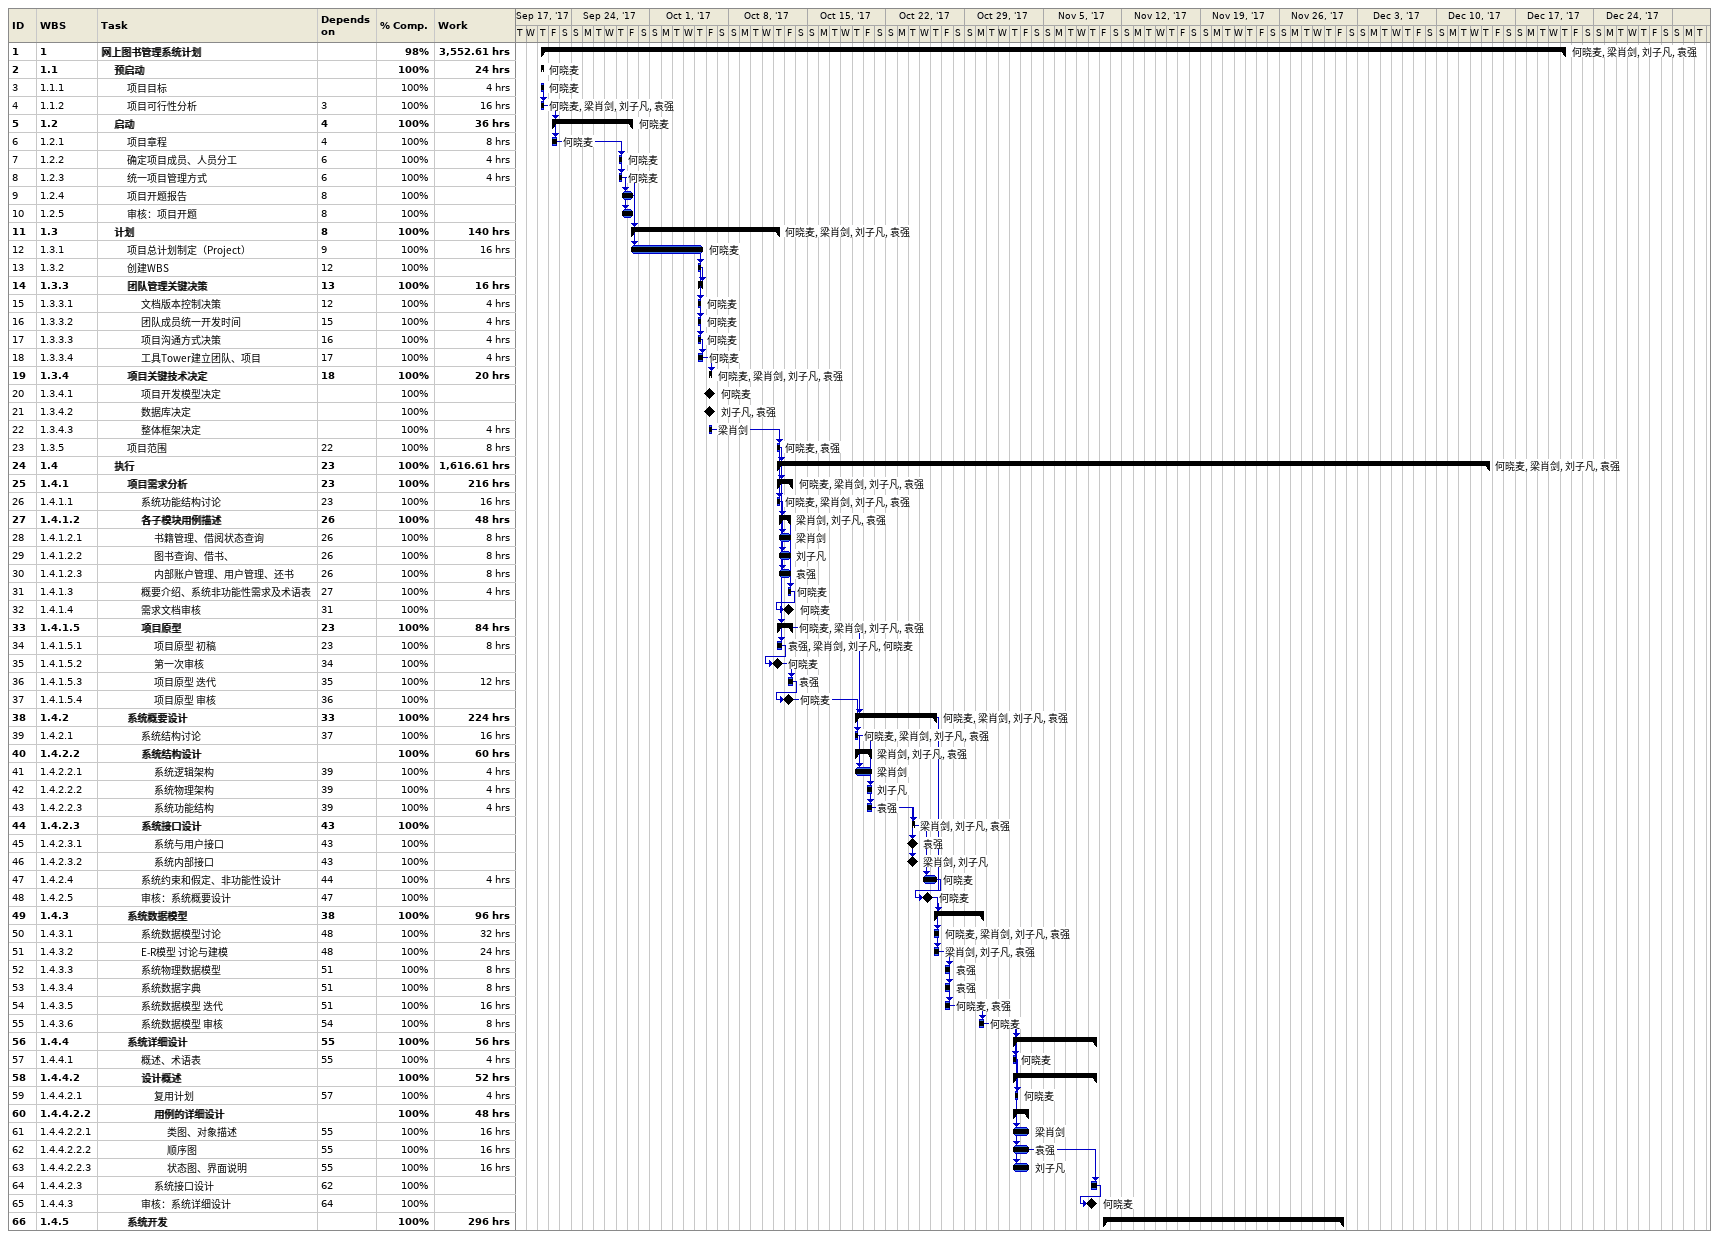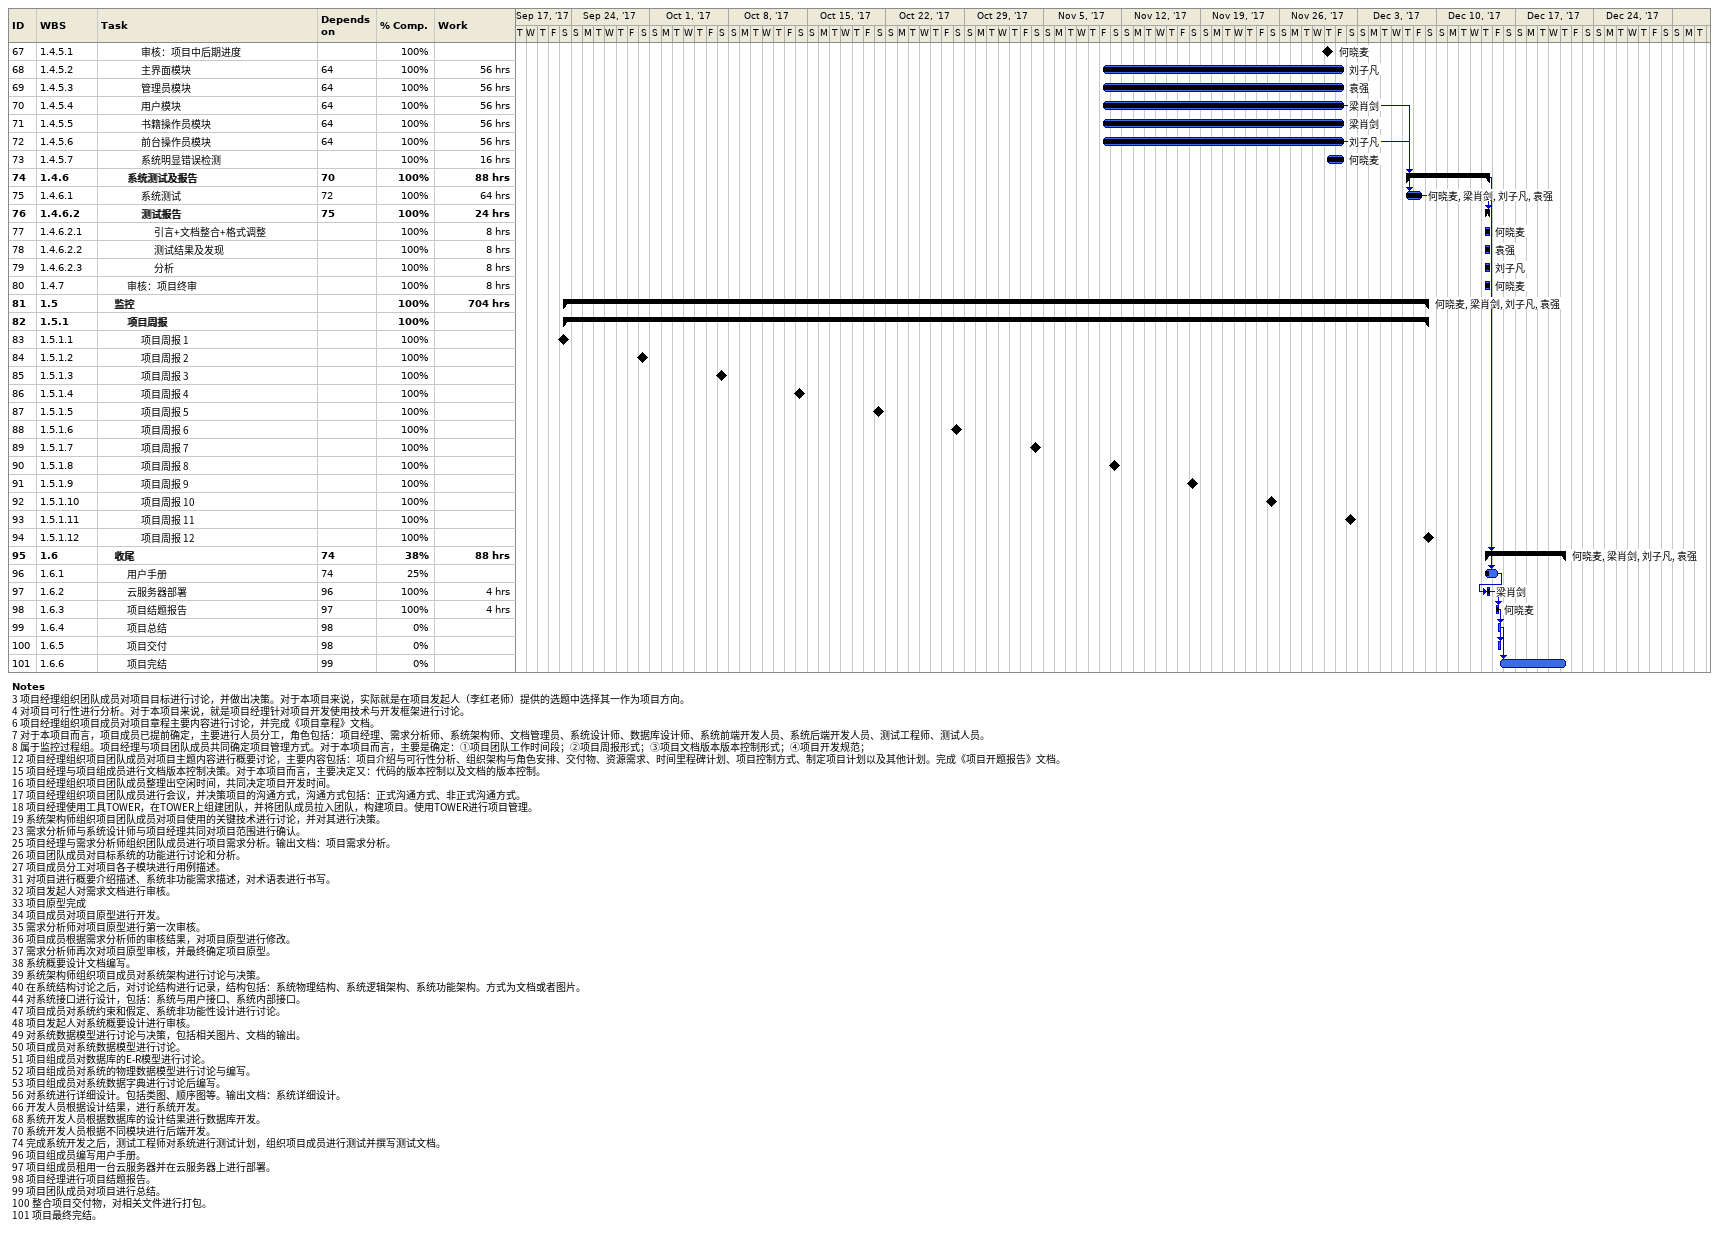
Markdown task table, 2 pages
| ID | WBS | Task | Start | Finish | Predecessors | Resources | % complete | Work (h) |
|---|---|---|---|---|---|---|---|---|
| 1 | 1 | **网上图书管理系统计划** | 2017-09-21 | 2017-12-21 |  | 何晓麦, 梁肖剑, 刘子凡, 袁强 | 98 | 3552.61 |
| 2 | 1.1 | **预启动** | 2017-09-21 | 2017-09-21 |  | 何晓麦 | 100 | 24 |
| 3 | 1.1.1 | 项目目标 | 2017-09-21 | 2017-09-21 |  | 何晓麦 | 100 | 4 |
| 4 | 1.1.2 | 项目可行性分析 | 2017-09-21 | 2017-09-21 | 3 | 何晓麦, 梁肖剑, 刘子凡, 袁强 | 100 | 16 |
| 5 | 1.2 | **启动** | 2017-09-22 | 2017-09-29 | 4 | 何晓麦 | 100 | 36 |
| 6 | 1.2.1 | 项目章程 | 2017-09-22 | 2017-09-22 | 4 | 何晓麦 | 100 | 8 |
| 7 | 1.2.2 | 确定项目成员、人员分工 | 2017-09-28 | 2017-09-28 | 6 | 何晓麦 | 100 | 4 |
| 8 | 1.2.3 | 统一项目管理方式 | 2017-09-28 | 2017-09-28 | 6 | 何晓麦 | 100 | 4 |
| 9 | 1.2.4 | 项目开题报告 | 2017-09-28 | 2017-09-29 | 8 |  | 100 |  |
| 10 | 1.2.5 | 审核：项目开题 | 2017-09-28 | 2017-09-29 | 8 |  | 100 |  |
| 11 | 1.3 | **计划** | 2017-09-29 | 2017-10-12 | 8 | 何晓麦, 梁肖剑, 刘子凡, 袁强 | 100 | 140 |
| 12 | 1.3.1 | 项目总计划制定（Project） | 2017-09-29 | 2017-10-05 | 9 | 何晓麦 | 100 | 16 |
| 13 | 1.3.2 | 创建WBS | 2017-10-05 | 2017-10-05 | 12 |  | 100 |  |
| 14 | 1.3.3 | **团队管理关键决策** | 2017-10-05 | 2017-10-05 | 13 |  | 100 | 16 |
| 15 | 1.3.3.1 | 文档版本控制决策 | 2017-10-05 | 2017-10-05 | 12 | 何晓麦 | 100 | 4 |
| 16 | 1.3.3.2 | 团队成员统一开发时间 | 2017-10-05 | 2017-10-05 | 15 | 何晓麦 | 100 | 4 |
| 17 | 1.3.3.3 | 项目沟通方式决策 | 2017-10-05 | 2017-10-05 | 16 | 何晓麦 | 100 | 4 |
| 18 | 1.3.3.4 | 工具Tower建立团队、项目 | 2017-10-05 | 2017-10-05 | 17 | 何晓麦 | 100 | 4 |
| 19 | 1.3.4 | **项目关键技术决定** | 2017-10-06 | 2017-10-06 | 18 | 何晓麦, 梁肖剑, 刘子凡, 袁强 | 100 | 20 |
| 20 | 1.3.4.1 | 项目开发模型决定 (milestone) | 2017-10-06 | 2017-10-06 |  | 何晓麦 | 100 |  |
| 21 | 1.3.4.2 | 数据库决定 (milestone) | 2017-10-06 | 2017-10-06 |  | 刘子凡, 袁强 | 100 |  |
| 22 | 1.3.4.3 | 整体框架决定 | 2017-10-06 | 2017-10-06 |  | 梁肖剑 | 100 | 4 |
| 23 | 1.3.5 | 项目范围 | 2017-10-12 | 2017-10-12 | 22 | 何晓麦, 袁强 | 100 | 8 |
| 24 | 1.4 | **执行** | 2017-10-12 | 2017-12-14 | 23 | 何晓麦, 梁肖剑, 刘子凡, 袁强 | 100 | 1616.61 |
| 25 | 1.4.1 | **项目需求分析** | 2017-10-12 | 2017-10-13 | 23 | 何晓麦, 梁肖剑, 刘子凡, 袁强 | 100 | 216 |
| 26 | 1.4.1.1 | 系统功能结构讨论 | 2017-10-12 | 2017-10-12 | 23 | 何晓麦, 梁肖剑, 刘子凡, 袁强 | 100 | 16 |
| 27 | 1.4.1.2 | **各子模块用例描述** | 2017-10-12 | 2017-10-13 | 26 | 梁肖剑, 刘子凡, 袁强 | 100 | 48 |
| 28 | 1.4.1.2.1 | 书籍管理、借阅状态查询 | 2017-10-12 | 2017-10-13 | 26 | 梁肖剑 | 100 | 8 |
| 29 | 1.4.1.2.2 | 图书查询、借书、 | 2017-10-12 | 2017-10-13 | 26 | 刘子凡 | 100 | 8 |
| 30 | 1.4.1.2.3 | 内部账户管理、用户管理、还书 | 2017-10-12 | 2017-10-13 | 26 | 袁强 | 100 | 8 |
| 31 | 1.4.1.3 | 概要介绍、系统非功能性需求及术语表 | 2017-10-13 | 2017-10-13 | 27 | 何晓麦 | 100 | 4 |
| 32 | 1.4.1.4 | 需求文档审核 (milestone) | 2017-10-13 | 2017-10-13 | 31 | 何晓麦 | 100 |  |
| 33 | 1.4.1.5 | **项目原型** | 2017-10-12 | 2017-10-13 | 23 | 何晓麦, 梁肖剑, 刘子凡, 袁强 | 100 | 84 |
| 34 | 1.4.1.5.1 | 项目原型 初稿 | 2017-10-12 | 2017-10-12 | 23 | 袁强, 梁肖剑, 刘子凡, 何晓麦 | 100 | 8 |
| 35 | 1.4.1.5.2 | 第一次审核 (milestone) | 2017-10-12 | 2017-10-12 | 34 | 何晓麦 | 100 |  |
| 36 | 1.4.1.5.3 | 项目原型 迭代 | 2017-10-13 | 2017-10-13 | 35 | 袁强 | 100 | 12 |
| 37 | 1.4.1.5.4 | 项目原型 审核 (milestone) | 2017-10-13 | 2017-10-13 | 36 | 何晓麦 | 100 |  |
| 38 | 1.4.2 | **系统概要设计** | 2017-10-19 | 2017-10-26 | 33 | 何晓麦, 梁肖剑, 刘子凡, 袁强 | 100 | 224 |
| 39 | 1.4.2.1 | 系统结构讨论 | 2017-10-19 | 2017-10-19 | 37 | 何晓麦, 梁肖剑, 刘子凡, 袁强 | 100 | 16 |
| 40 | 1.4.2.2 | **系统结构设计** | 2017-10-19 | 2017-10-20 |  | 梁肖剑, 刘子凡, 袁强 | 100 | 60 |
| 41 | 1.4.2.2.1 | 系统逻辑架构 | 2017-10-19 | 2017-10-20 | 39 | 梁肖剑 | 100 | 4 |
| 42 | 1.4.2.2.2 | 系统物理架构 | 2017-10-20 | 2017-10-20 | 39 | 刘子凡 | 100 | 4 |
| 43 | 1.4.2.2.3 | 系统功能结构 | 2017-10-20 | 2017-10-20 | 39 | 袁强 | 100 | 4 |
| 44 | 1.4.2.3 | **系统接口设计** | 2017-10-24 | 2017-10-24 | 43 | 梁肖剑, 刘子凡, 袁强 | 100 |  |
| 45 | 1.4.2.3.1 | 系统与用户接口 (milestone) | 2017-10-24 | 2017-10-24 | 43 | 袁强 | 100 |  |
| 46 | 1.4.2.3.2 | 系统内部接口 (milestone) | 2017-10-24 | 2017-10-24 | 43 | 梁肖剑, 刘子凡 | 100 |  |
| 47 | 1.4.2.4 | 系统约束和假定、非功能性设计 | 2017-10-25 | 2017-10-26 | 44 | 何晓麦 | 100 | 4 |
| 48 | 1.4.2.5 | 审核：系统概要设计 (milestone) | 2017-10-25 | 2017-10-25 | 47 | 何晓麦 | 100 |  |
| 49 | 1.4.3 | **系统数据模型** | 2017-10-26 | 2017-10-30 | 38 |  | 100 | 96 |
| 50 | 1.4.3.1 | 系统数据模型讨论 | 2017-10-26 | 2017-10-26 | 48 | 何晓麦, 梁肖剑, 刘子凡, 袁强 | 100 | 32 |
| 51 | 1.4.3.2 | E-R模型 讨论与建模 | 2017-10-26 | 2017-10-26 | 48 | 梁肖剑, 刘子凡, 袁强 | 100 | 24 |
| 52 | 1.4.3.3 | 系统物理数据模型 | 2017-10-27 | 2017-10-27 | 51 | 袁强 | 100 | 8 |
| 53 | 1.4.3.4 | 系统数据字典 | 2017-10-27 | 2017-10-27 | 51 | 袁强 | 100 | 8 |
| 54 | 1.4.3.5 | 系统数据模型 迭代 | 2017-10-27 | 2017-10-27 | 51 | 何晓麦, 袁强 | 100 | 16 |
| 55 | 1.4.3.6 | 系统数据模型 审核 | 2017-10-30 | 2017-10-30 | 54 | 何晓麦 | 100 | 8 |
| 56 | 1.4.4 | **系统详细设计** | 2017-11-02 | 2017-11-09 | 55 |  | 100 | 56 |
| 57 | 1.4.4.1 | 概述、术语表 | 2017-11-02 | 2017-11-02 | 55 | 何晓麦 | 100 | 4 |
| 58 | 1.4.4.2 | **设计概述** | 2017-11-02 | 2017-11-09 |  |  | 100 | 52 |
| 59 | 1.4.4.2.1 | 复用计划 | 2017-11-02 | 2017-11-02 | 57 | 何晓麦 | 100 | 4 |
| 60 | 1.4.4.2.2 | **用例的详细设计** | 2017-11-02 | 2017-11-03 |  |  | 100 | 48 |
| 61 | 1.4.4.2.2.1 | 类图、对象描述 | 2017-11-02 | 2017-11-03 | 55 | 梁肖剑 | 100 | 16 |
| 62 | 1.4.4.2.2.2 | 顺序图 | 2017-11-02 | 2017-11-03 | 55 | 袁强 | 100 | 16 |
| 63 | 1.4.4.2.2.3 | 状态图、界面说明 | 2017-11-02 | 2017-11-03 | 55 | 刘子凡 | 100 | 16 |
| 64 | 1.4.4.2.3 | 系统接口设计 | 2017-11-09 | 2017-11-09 | 62 |  | 100 |  |
| 65 | 1.4.4.3 | 审核：系统详细设计 (milestone) | 2017-11-09 | 2017-11-09 | 64 | 何晓麦 | 100 |  |
| 66 | 1.4.5 | **系统开发** | 2017-11-10 | 2017-12-01 |  |  | 100 | 296 |
| 67 | 1.4.5.1 | 审核：项目中后期进度 (milestone) | 2017-11-30 | 2017-11-30 |  | 何晓麦 | 100 |  |
| 68 | 1.4.5.2 | 主界面模块 | 2017-11-10 | 2017-12-01 | 64 | 刘子凡 | 100 | 56 |
| 69 | 1.4.5.3 | 管理员模块 | 2017-11-10 | 2017-12-01 | 64 | 袁强 | 100 | 56 |
| 70 | 1.4.5.4 | 用户模块 | 2017-11-10 | 2017-12-01 | 64 | 梁肖剑 | 100 | 56 |
| 71 | 1.4.5.5 | 书籍操作员模块 | 2017-11-10 | 2017-12-01 | 64 | 梁肖剑 | 100 | 56 |
| 72 | 1.4.5.6 | 前台操作员模块 | 2017-11-10 | 2017-12-01 | 64 | 刘子凡 | 100 | 56 |
| 73 | 1.4.5.7 | 系统明显错误检测 | 2017-11-30 | 2017-12-01 |  | 何晓麦 | 100 | 16 |
| 74 | 1.4.6 | **系统测试及报告** | 2017-12-07 | 2017-12-14 | 70 |  | 100 | 88 |
| 75 | 1.4.6.1 | 系统测试 | 2017-12-07 | 2017-12-08 | 72 | 何晓麦, 梁肖剑, 刘子凡, 袁强 | 100 | 64 |
| 76 | 1.4.6.2 | **测试报告** | 2017-12-14 | 2017-12-14 | 75 |  | 100 | 24 |
| 77 | 1.4.6.2.1 | 引言+文档整合+格式调整 | 2017-12-14 | 2017-12-14 |  | 何晓麦 | 100 | 8 |
| 78 | 1.4.6.2.2 | 测试结果及发现 | 2017-12-14 | 2017-12-14 |  | 袁强 | 100 | 8 |
| 79 | 1.4.6.2.3 | 分析 | 2017-12-14 | 2017-12-14 |  | 刘子凡 | 100 | 8 |
| 80 | 1.4.7 | 审核：项目终审 | 2017-12-14 | 2017-12-14 |  | 何晓麦 | 100 | 8 |
| 81 | 1.5 | **监控** | 2017-09-23 | 2017-12-09 |  | 何晓麦, 梁肖剑, 刘子凡, 袁强 | 100 | 704 |
| 82 | 1.5.1 | **项目周报** | 2017-09-23 | 2017-12-09 |  |  | 100 |  |
| 83 | 1.5.1.1 | 项目周报 1 (milestone) | 2017-09-23 | 2017-09-23 |  |  | 100 |  |
| 84 | 1.5.1.2 | 项目周报 2 (milestone) | 2017-09-30 | 2017-09-30 |  |  | 100 |  |
| 85 | 1.5.1.3 | 项目周报 3 (milestone) | 2017-10-07 | 2017-10-07 |  |  | 100 |  |
| 86 | 1.5.1.4 | 项目周报 4 (milestone) | 2017-10-14 | 2017-10-14 |  |  | 100 |  |
| 87 | 1.5.1.5 | 项目周报 5 (milestone) | 2017-10-21 | 2017-10-21 |  |  | 100 |  |
| 88 | 1.5.1.6 | 项目周报 6 (milestone) | 2017-10-28 | 2017-10-28 |  |  | 100 |  |
| 89 | 1.5.1.7 | 项目周报 7 (milestone) | 2017-11-04 | 2017-11-04 |  |  | 100 |  |
| 90 | 1.5.1.8 | 项目周报 8 (milestone) | 2017-11-11 | 2017-11-11 |  |  | 100 |  |
| 91 | 1.5.1.9 | 项目周报 9 (milestone) | 2017-11-18 | 2017-11-18 |  |  | 100 |  |
| 92 | 1.5.1.10 | 项目周报 10 (milestone) | 2017-11-25 | 2017-11-25 |  |  | 100 |  |
| 93 | 1.5.1.11 | 项目周报 11 (milestone) | 2017-12-02 | 2017-12-02 |  |  | 100 |  |
| 94 | 1.5.1.12 | 项目周报 12 (milestone) | 2017-12-09 | 2017-12-09 |  |  | 100 |  |
| 95 | 1.6 | **收尾** | 2017-12-14 | 2017-12-21 | 74 | 何晓麦, 梁肖剑, 刘子凡, 袁强 | 38 | 88 |
| 96 | 1.6.1 | 用户手册 | 2017-12-14 | 2017-12-15 | 74 |  | 25 |  |
| 97 | 1.6.2 | 云服务器部署 | 2017-12-14 | 2017-12-14 | 96 | 梁肖剑 | 100 | 4 |
| 98 | 1.6.3 | 项目结题报告 | 2017-12-15 | 2017-12-15 | 97 | 何晓麦 | 100 | 4 |
| 99 | 1.6.4 | 项目总结 | 2017-12-15 | 2017-12-15 | 98 |  | 0 |  |
| 100 | 1.6.5 | 项目交付 | 2017-12-15 | 2017-12-15 | 98 |  | 0 |  |
| 101 | 1.6.6 | 项目完结 | 2017-12-15 | 2017-12-21 | 99 |  | 0 |  |

Notes
- 3: 项目经理组织团队成员对项目目标进行讨论，并做出决策。对于本项目来说，实际就是在项目发起人（李红老师）提供的选题中选择其一作为项目方向。
- 4: 对项目可行性进行分析。对于本项目来说，就是项目经理针对项目开发使用技术与开发框架进行讨论。
- 6: 项目经理组织项目成员对项目章程主要内容进行讨论，并完成《项目章程》文档。
- 7: 对于本项目而言，项目成员已提前确定，主要进行人员分工，角色包括：项目经理、需求分析师、系统架构师、文档管理员、系统设计师、数据库设计师、系统前端开发人员、系统后端开发人员、测试工程师、测试人员。
- 8: 属于监控过程组。项目经理与项目团队成员共同确定项目管理方式。对于本项目而言，主要是确定：①项目团队工作时间段；②项目周报形式；③项目文档版本版本控制形式；④项目开发规范；
- 12: 项目经理组织项目团队成员对项目主题内容进行概要讨论，主要内容包括：项目介绍与可行性分析、组织架构与角色安排、交付物、资源需求、时间里程碑计划、项目控制方式、制定项目计划以及其他计划。完成《项目开题报告》文档。
- 15: 项目经理与项目组成员进行文档版本控制决策。对于本项目而言，主要决定又：代码的版本控制以及文档的版本控制。
- 16: 项目经理组织项目团队成员整理出空闲时间，共同决定项目开发时间。
- 17: 项目经理组织项目团队成员进行会议，并决策项目的沟通方式，沟通方式包括：正式沟通方式、非正式沟通方式。
- 18: 项目经理使用工具TOWER，在TOWER上组建团队，并将团队成员拉入团队，构建项目。使用TOWER进行项目管理。
- 19: 系统架构师组织项目团队成员对项目使用的关键技术进行讨论，并对其进行决策。
- 23: 需求分析师与系统设计师与项目经理共同对项目范围进行确认。
- 25: 项目经理与需求分析师组织团队成员进行项目需求分析。输出文档：项目需求分析。
- 26: 项目团队成员对目标系统的功能进行讨论和分析。
- 27: 项目成员分工对项目各子模块进行用例描述。
- 31: 对项目进行概要介绍描述、系统非功能需求描述，对术语表进行书写。
- 32: 项目发起人对需求文档进行审核。
- 33: 项目原型完成
- 34: 项目成员对项目原型进行开发。
- 35: 需求分析师对项目原型进行第一次审核。
- 36: 项目成员根据需求分析师的审核结果，对项目原型进行修改。
- 37: 需求分析师再次对项目原型审核，并最终确定项目原型。
- 38: 系统概要设计文档编写。
- 39: 系统架构师组织项目成员对系统架构进行讨论与决策。
- 40: 在系统结构讨论之后，对讨论结构进行记录，结构包括：系统物理结构、系统逻辑架构、系统功能架构。方式为文档或者图片。
- 44: 对系统接口进行设计，包括：系统与用户接口、系统内部接口。
- 47: 项目成员对系统约束和假定、系统非功能性设计进行讨论。
- 48: 项目发起人对系统概要设计进行审核。
- 49: 对系统数据模型进行讨论与决策，包括相关图片、文档的输出。
- 50: 项目成员对系统数据模型进行讨论。
- 51: 项目组成员对数据库的E-R模型进行讨论。
- 52: 项目组成员对系统的物理数据模型进行讨论与编写。
- 53: 项目组成员对系统数据字典进行讨论后编写。
- 56: 对系统进行详细设计。包括类图、顺序图等。输出文档：系统详细设计。
- 66: 开发人员根据设计结果，进行系统开发。
- 68: 系统开发人员根据数据库的设计结果进行数据库开发。
- 70: 系统开发人员根据不同模块进行后端开发。
- 74: 完成系统开发之后，测试工程师对系统进行测试计划，组织项目成员进行测试并撰写测试文档。
- 96: 项目组成员编写用户手册。
- 97: 项目组成员租用一台云服务器并在云服务器上进行部署。
- 98: 项目经理进行项目结题报告。
- 99: 项目团队成员对项目进行总结。
- 100: 整合项目交付物，对相关文件进行打包。
- 101: 项目最终完结。
